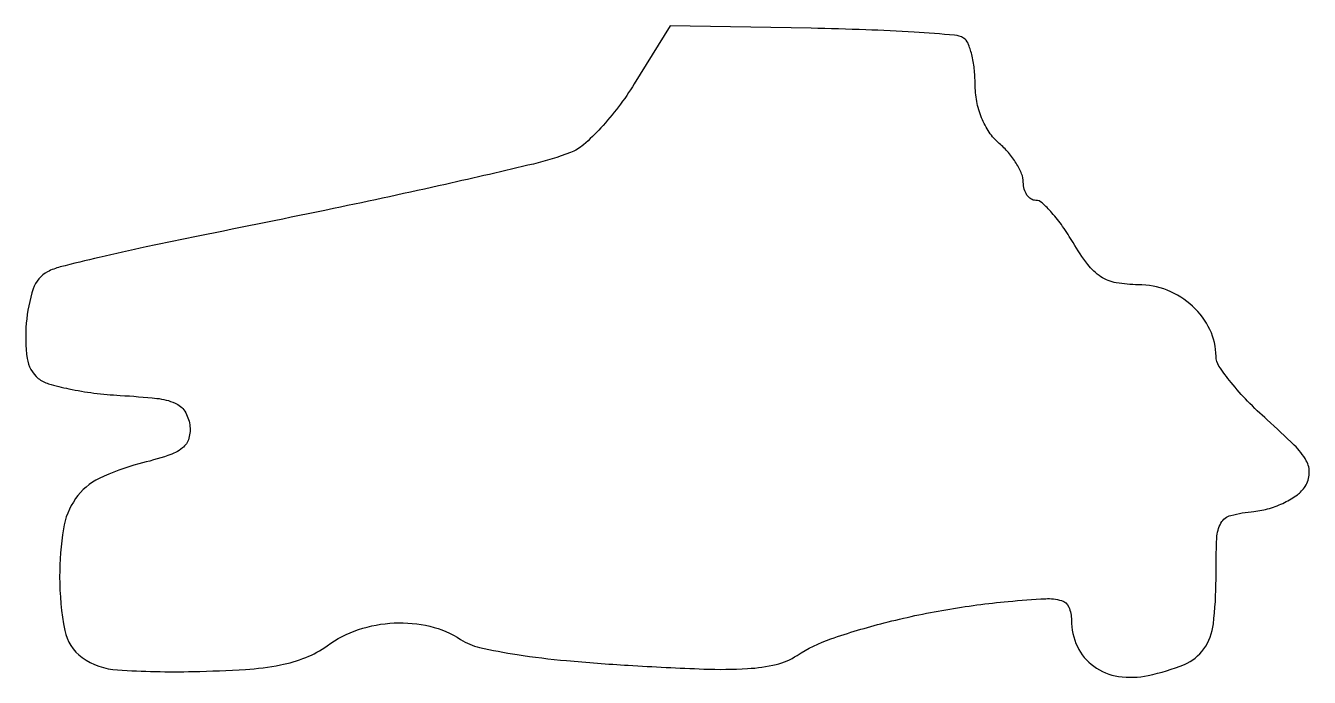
# Model space of a CAD drawing. Extents: x 0 to 107, y 0 to 54.
import ezdxf

# ---------------------------------------------------------------- set-up
doc = ezdxf.new("R2010")
doc.units = 0

msp = doc.modelspace()

# ---------------------------------------------------------------- linework, layer by layer
msp.add_lwpolyline([(50.704089, 49.675121, -0.02422), (49.396342, 47.763096, -0.024974), (47.922305, 46.006814, -0.025696), (46.497572, 44.621886, -0.089369), (45.401714, 43.962632, -0.03229), (42.331918, 43.017189, -0.003417), (35.030631, 41.327859, -0.003871), (25.728366, 39.317926, -0.002232), (14.5, 37.034892, 0.00387), (10.177243, 36.1412, 0.005255), (6.290625, 35.263427, 0.003571), (3.049701, 34.471103, 0.057685), (2, 34.073407, 0.197566), (0.807747, 32.667331, 0.05665), (0.228831, 29.81149, 0.05658), (0.305659, 26.881538, 0.186834), (1.22975, 25.224287, 0.102898), (2.073412, 24.776833, 0.019381), (3.776403, 24.353186, 0.019983), (5.838676, 24.009576, 0.017138), (8.030314, 23.809878, -0.011895), (11.066675, 23.565284, -0.073636), (12.5782, 23.177432, -0.151485), (13.386573, 22.498112, -0.107789), (13.802269, 21.381877, -0.102431), (13.731432, 20.248137, -0.163131), (13.195971, 19.448347, -0.086762), (11.993163, 18.815516, -0.016143), (9.584027, 18.125475, 0.05212), (6.285187, 16.918237, 0.126479), (4.327538, 15.247162, 0.114793), (3.309101, 12.726642, 0.038873), (3, 8.756871, 0.047663), (3.42522, 4.306353, 0.193192), (4.871546, 2.06073, 0.13929), (7.80782, 1.021654, 0.021143), (14.092315, 0.889384, 0.010208), (18.432579, 1.070269, 0.032136), (21.322623, 1.437286, 0.04746), (23.441796, 2.05911, 0.061938), (25.209507, 3.033979, -0.076674), (27.80641, 4.368354, -0.068805), (30.784142, 4.92317, -0.070199), (33.742932, 4.646152, -0.086523), (36.285183, 3.552866, 0.090083), (37.863, 2.887503, 0.016643), (40.975736, 2.301419, 0.015279), (45.082695, 1.796751, 0.00806), (50.2056, 1.408765, 0.005205), (56.482445, 1.100561, 0.024207), (60.107819, 1.135913, 0.043091), (62.488299, 1.481781, 0.08763), (64.220192, 2.224706, -0.062001), (67.035249, 3.606114, -0.020517), (71.452205, 4.930568, -0.019868), (76.570373, 6.024493, -0.019976), (81.75, 6.70634, -0.00873), (84.858518, 6.935168, -0.08565), (86.159827, 6.785036, -0.222678), (86.777195, 6.239233, -0.102517), (87, 5.163978, 0.109706), (87.487765, 2.967685, 0.127811), (88.847495, 1.324623, 0.120042), (90.910653, 0.485479, 0.089685), (93.373712, 0.563189, 0.044155), (96.375965, 1.487566, 0.143649), (97.988075, 2.770763, 0.124436), (98.780422, 4.840774, 0.029501), (99, 8.559086, -0.009482), (99.064874, 11.979684, -0.118615), (99.41289, 13.217616, -0.205272), (100.232022, 13.84772, -0.037918), (102.149151, 14.186642, 0.046332), (103.435311, 14.436365, 0.042222), (104.696108, 14.923595, 0.044816), (105.750619, 15.559624, 0.095051), (106.397432, 16.255383, 0.125852), (106.742642, 17.336649, 0.145196), (106.496971, 18.387165, 0.069548), (105.497469, 19.683075, 0.012316), (103.248281, 21.779732, -0.018303), (101.62157, 23.332931, -0.023415), (100.247932, 24.883112, -0.022317), (99.242906, 26.251039, -0.148327), (99, 27.051842, 0.112412), (98.494513, 29.271805, 0.094958), (97.058685, 31.211927, 0.09152), (94.953276, 32.537194, 0.095102), (92.542072, 33, -0.044158), (90.722378, 33.161023, -0.099766), (89.44101, 33.665983, -0.087505), (88.35448, 34.675819, -0.028597), (87.132501, 36.5, 0.020385), (86.266136, 37.840384, 0.027531), (85.370402, 38.971875, 0.026989), (84.555041, 39.798341, 0.186673), (84.033725, 40, -0.144507), (83.639521, 40.116361, -0.099418), (83.303657, 40.4435, -0.083696), (83.077323, 40.932654, -0.066691), (83, 41.509787, 0.099096), (82.859891, 42.209783, 0.040121), (82.4125, 43.079108, 0.037683), (81.765281, 43.965257, 0.039157), (81, 44.732028, -0.067198), (80.173813, 45.658011, -0.052298), (79.538347, 46.849934, -0.049543), (79.135808, 48.21729, -0.046859), (79, 49.663224, 0.027463), (78.929889, 50.938726, 0.033955), (78.719566, 52.109778, 0.036191), (78.414347, 53.037199, 0.158029), (78.045332, 53.471983, 0.119618), (77.301454, 53.714762, 0.003392), (73.931463, 53.953014, 0.006723), (69.937334, 54.154293, 0.004551), (65.381269, 54.281), (53.671875, 54.5)], format="xyb", close=True)

doc.saveas('drawing.dxf')
